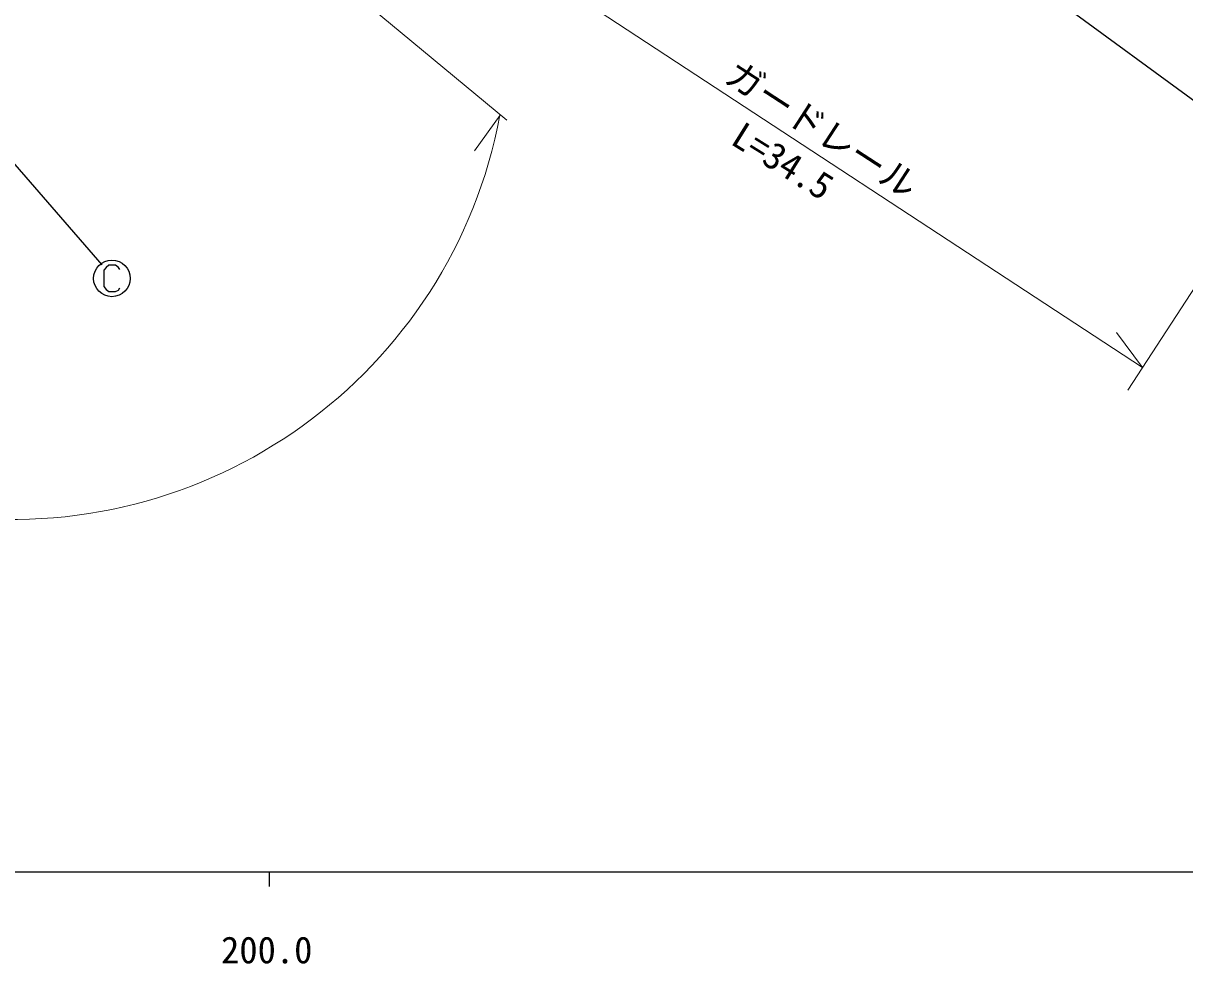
# Model space of a CAD drawing. Units: millimetres, scale not verified. Extents: x 40000 to 680000, y 20000 to 380000.
# Drawn here: x 251220 to 330518, y 198715 to 262944 of the extents above; entities that cross this region are included whole.
import ezdxf
from ezdxf.enums import TextEntityAlignment as Align

# ---------------------------------------------------------------- set-up
doc = ezdxf.new("R2010")
doc.units = ezdxf.units.MM
doc.header["$LTSCALE"] = 1000
for name, color, linetype, lineweight in [('M-BGD', 7, 'Continuous', 25), ('M-BGD-EXST', 7, 'Continuous', 25), ('M-STR-HTXT', 7, 'Continuous', 13), ('M-TTL-BAND', 7, 'Continuous', 25)]:
    doc.layers.add(name, color=color, linetype=linetype, lineweight=lineweight)
doc.styles.add('ＭＳ ゴシック', font='')
doc.styles.get('ＭＳ ゴシック').set_extended_font_data('MS Gothic')

msp = doc.modelspace()

# ---------------------------------------------------------------- linework, layer by layer
at = {"layer": 'M-BGD'}
msp.add_line((322142, 264238), (331548, 257377), dxfattribs=at)
at = {"layer": 'M-BGD-EXST'}
for p, q in [((246137, 258498), (256578, 246446)), ((256874, 246271), (256724, 246071)), ((256724, 246071), (256724, 244971)), ((257074, 246421), (256874, 246271)), ((257524, 246421), (257074, 246421)), ((257724, 246271), (257524, 246421)), ((257824, 246121), (257724, 246271)), ((256724, 244971), (256874, 244771)), ((256874, 244771), (257074, 244621)), ((257074, 244621), (257524, 244621)), ((257524, 244621), (257724, 244721)), ((257724, 244721), (257824, 244871))]:
    msp.add_line(p, q, dxfattribs=at)
msp.add_circle((257274, 245521), 1250, dxfattribs=at)
at = {"layer": 'M-STR-HTXT'}
for p, q in [((259675, 276694), (284235, 256315)), ((282378, 269104), (327642, 239423)), ((342573, 262446), (326639, 237876)), ((283769, 256675), (282039, 254224)), ((327642, 239423), (325847, 241827))]:
    msp.add_line(p, q, dxfattribs=at)
msp.add_arc((250488, 262924), 33862, 262.08838, 349.36642, dxfattribs=at)
at = {"layer": 'M-TTL-BAND'}
for p, q in [((40000, 205000), (579000, 205000)), ((268000, 205000), (268000, 204000))]:
    msp.add_line(p, q, dxfattribs=at)

# ---------------------------------------------------------------- texts
at = {"layer": 'M-STR-HTXT', "style": 'ＭＳ ゴシック'}
for s, rotation, p in [('ガードレール', 327, (298675, 258559)), ('L=34.5', 328, (299130, 254279))]:
    msp.add_text(s, height=1833, rotation=rotation, dxfattribs=at).set_placement(p, align=Align.BOTTOM_LEFT)
at = {"layer": 'M-TTL-BAND', "style": 'ＭＳ ゴシック'}
msp.add_text('200.0', height=1833, dxfattribs=at).set_placement((267844, 198195), align=Align.BOTTOM_CENTER)

doc.saveas('drawing.dxf')
